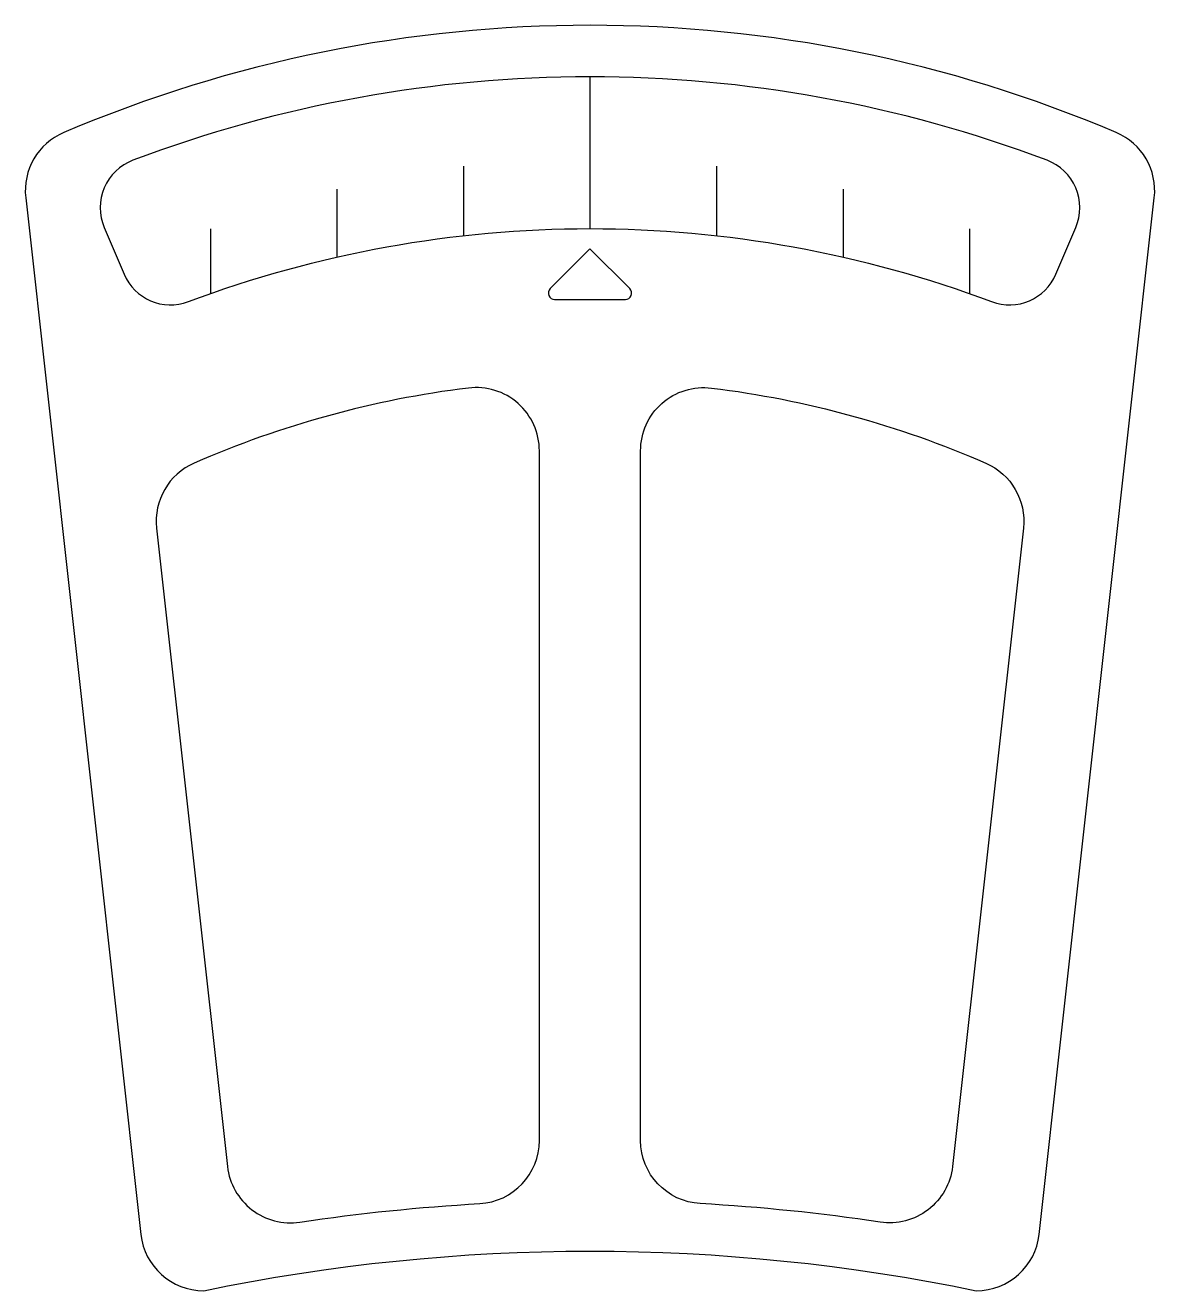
# Model space of a CAD drawing. Extents: x 3.304 to 3.75, y 5.059 to 5.559.
import ezdxf

# ---------------------------------------------------------------- set-up
doc = ezdxf.new("R2010")
doc.units = 0
doc.header["$MEASUREMENT"] = 0
doc.layers.add('ACES', color=2, linetype='CONTINUOUS')
doc.layers.add('ACES-I', color=1, linetype='CONTINUOUS')

msp = doc.modelspace()

# ---------------------------------------------------------------- linework, layer by layer
at = {"layer": 'ACES'}
msp.add_lwpolyline([(3.67953, 5.05851, 0.382162), (3.70438, 5.08075), (3.74989, 5.49036, 0.331201), (3.73483, 5.51613, 0.20382), (3.31898, 5.51613, 0.331201), (3.30392, 5.49036), (3.34943, 5.08075, 0.382162), (3.37428, 5.05851, -0.102447)], format="xyb", close=True, dxfattribs=at)
at = {"layer": 'ACES-I'}
for p, q in [((3.5269, 5.53816), (3.5269, 5.47816)), ((3.4769, 5.50279), (3.4769, 5.47538)), ((3.5769, 5.50279), (3.5769, 5.47538)), ((3.4269, 5.49373), (3.4269, 5.46693)), ((3.6269, 5.49373), (3.6269, 5.46693)), ((3.3769, 5.4781), (3.3769, 5.45248)), ((3.6769, 5.4781), (3.6769, 5.45248))]:
    msp.add_line(p, q, dxfattribs=at)
for points in [[(3.36821, 5.44931, -0.181788), (3.6856, 5.44931, 0.401824), (3.71104, 5.4602), (3.71887, 5.47862, 0.426201), (3.70754, 5.50516, 0.182682), (3.34627, 5.50516, 0.426201), (3.33494, 5.47862), (3.34277, 5.4602, 0.401824)], [(3.51117, 5.45446, 0.668179), (3.51294, 5.45019), (3.54087, 5.45019, 0.668179), (3.54264, 5.45446), (3.5269, 5.47019)], [(3.38368, 5.10755, 0.425474), (3.41224, 5.08559, -0.023131), (3.48332, 5.09291, 0.397777), (3.5069, 5.11787), (3.5069, 5.39038, 0.450805), (3.47883, 5.41519, 0.072218), (3.37049, 5.3855, 0.328558), (3.35565, 5.35983)], [(3.68332, 5.3855, -0.328558), (3.69816, 5.35983), (3.67013, 5.10755, -0.425474), (3.64157, 5.08559, 0.023131), (3.57049, 5.09291, -0.397777), (3.5469, 5.11787), (3.5469, 5.39038, -0.450805), (3.57498, 5.41519, -0.072218)]]:
    msp.add_lwpolyline(points, format="xyb", close=True, dxfattribs=at)

doc.saveas('drawing.dxf')
